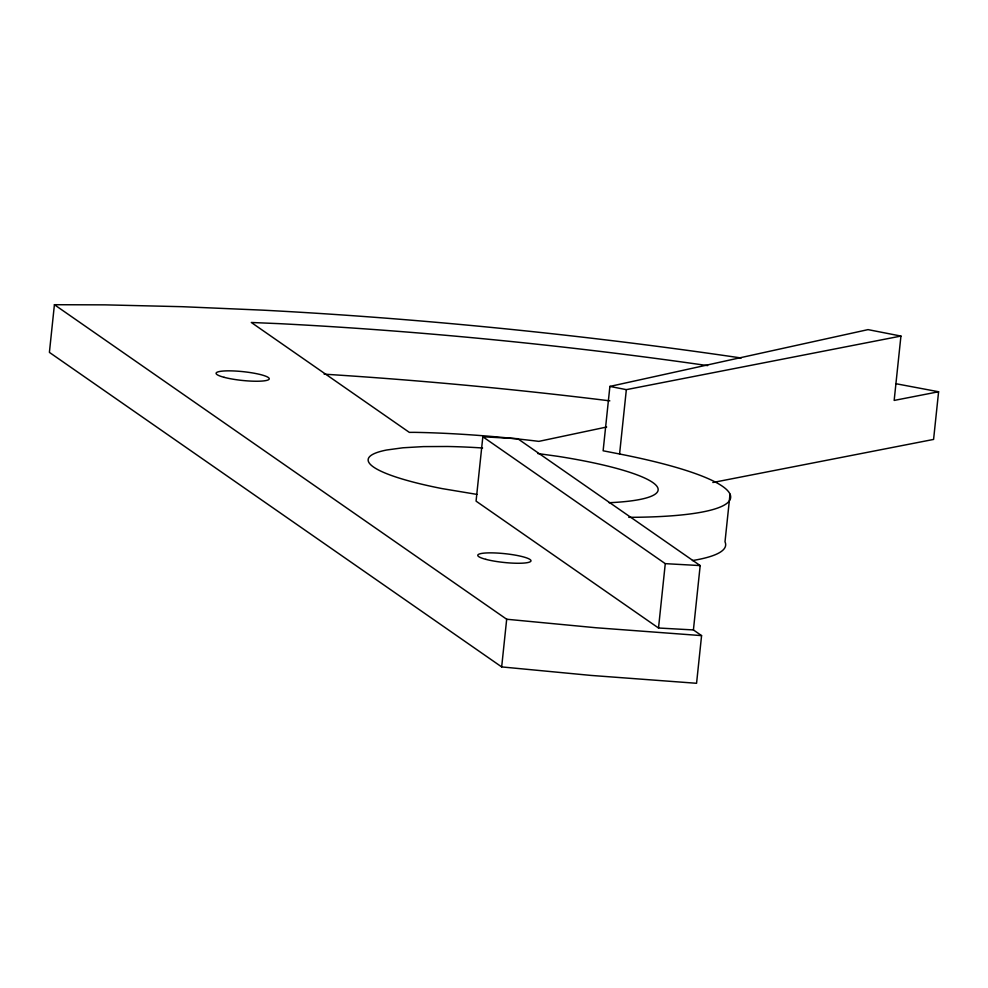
<?xml version="1.0" encoding="UTF-8"?>
<svg xmlns="http://www.w3.org/2000/svg" width="988" height="988" viewBox="0 0 988 988"><rect width="100%" height="100%" fill="white"/><g stroke="black" fill="none" stroke-linecap="round" stroke-linejoin="round"><path stroke-width="1.48" d="M741.198 357.989A874.837 144.384 6 0 0 262.845 310.158L182.36 306.7L105.074 304.86L54.414 304.712L49.4 352.383L501.669 666.912L591.022 675.422L696.565 683.288L701.579 635.617L693.415 629.936L658.514 628.01L476.068 501.138L482.836 436.77L517.737 438.709L700.183 565.581L693.415 629.936M501.669 666.912L506.683 619.241L596.023 627.751L701.579 635.617M712.842 482.502L933.586 439.425L938.6 391.754L894.165 400.424L900.933 336.068L868.032 329.622L609.892 386.419L603.125 450.787L619.575 453.998A218.706 36.099 6 0 1 628.776 517.329M619.575 453.998L626.343 389.643L900.933 336.068M658.514 628.01L665.27 563.654L482.836 436.77M730.021 494.124L725.007 541.795A218.706 36.099 6 0 1 692.415 560.567M606.681 427.014L538.868 441.364A218.706 36.099 6 0 0 414.528 432.349L409.328 432.374L251.31 322.483L279.271 323.656A801.935 132.355 6 0 1 707.643 365.609M665.27 563.654L700.183 565.581M537.781 453.541L558.059 456.357A145.804 24.07 6 0 1 655.155 484.392A145.804 24.07 6 0 1 609.077 502.719M476.982 494.408L442.179 488.615A145.804 24.07 6 0 1 386.654 450.009L402.931 447.786L423.432 446.601L447.391 446.49A145.804 24.07 6 0 1 482.589 447.996M895.696 383.677L938.6 391.754M609.892 386.419L626.343 389.643M54.414 304.712L507.029 619.488M324.138 374.168A801.935 132.355 6 0 1 609.831 400.856M485.824 559.344A26.725 4.409 6 0 0 530.161 561.789A26.725 4.409 6 0 0 497.186 553.058A26.725 4.409 6 0 0 485.824 559.344M224.091 377.317A26.725 4.409 6 0 0 268.427 379.775A26.725 4.409 6 0 0 235.465 371.043A26.725 4.409 6 0 0 224.091 377.317"/></g></svg>
